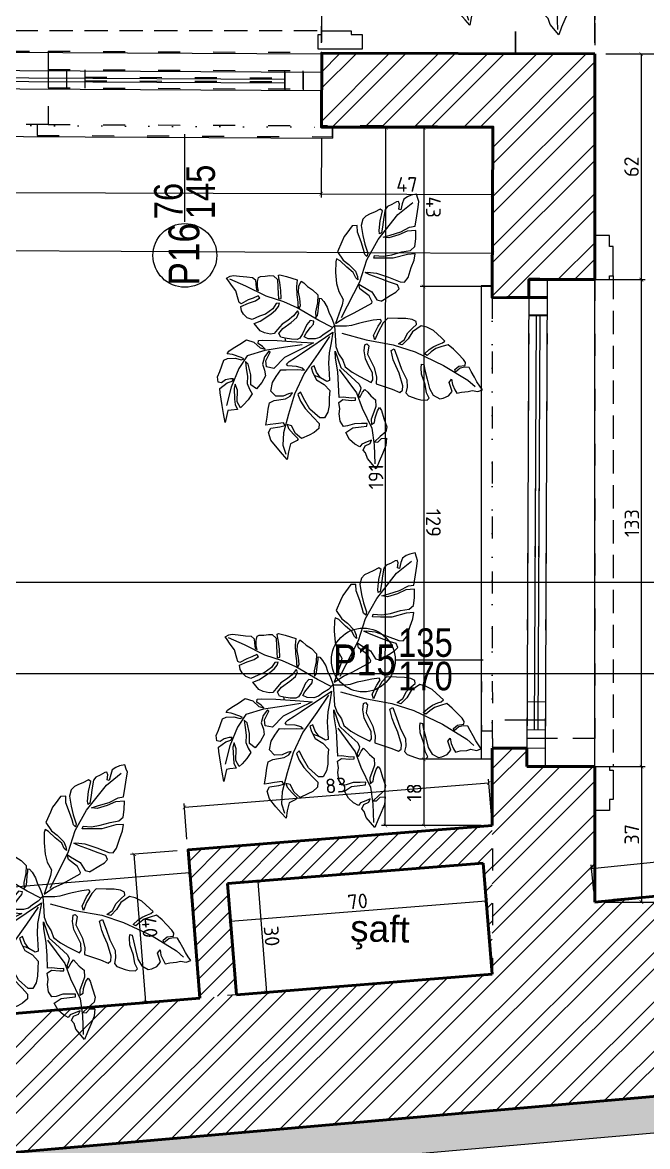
# Model space of a CAD drawing. Header units: inches. Extents: x -10121 to 9010, y 58067 to 62726.
# Drawn here: x 2575.3 to 2745.9, y 60556.9 to 60863.8 of the extents above; entities that cross this region are included whole.
import ezdxf

# ---------------------------------------------------------------- set-up
doc = ezdxf.new("R2010")
doc.units = ezdxf.units.IN
for name, pattern in [('ACAD_ISO03W100', [30, 12, -18]), ('DOT', [6.35, 0, -6.35]), ('HIDDEN', [9.525, 6.35, -3.175])]:
    doc.linetypes.add(name, pattern=pattern)
for name, color, linetype, lineweight in [('A-DUVAR 0.50', 40, 'Continuous', 50), ('A-YAZI 0.09', 41, 'Continuous', 9), ('Auto-Olcu', 33, 'Continuous', 15), ('Auto-Silik', 251, 'Continuous', 5), ('Auto-Silik_Cizgiler', 47, 'Continuous', 9), ('Auto-SilikCizgiler', 251, 'Continuous', 9), ('Auto-Tefris', 32, 'Continuous', 9), ('BACAHATCH', 8, 'Continuous', 13), ('IZLER', 62, 'DOT', 25), ('PEN', 151, 'Continuous', 20), ('PENYAZILARI', 84, 'Continuous', 20)]:
    doc.layers.add(name, color=color, linetype=linetype, lineweight=lineweight)
doc.layers.add('S2000-025 Antet', color=7, linetype='Continuous')
doc.layers.add('yesil', color=7, linetype='Continuous', true_color=0x6e7e3e)
doc.styles.add('1-20', font='isocpeur.ttf', dxfattribs={"height": 4})
doc.styles.get("Standard").update_dxf_attribs({"font": 'arial.ttf'})
doc.styles.add('STYLE1', font='technic_.ttf')
doc.dimstyles.new('ölçü 1_20', dxfattribs={"dimtxt": 4, "dimasz": 1, "dimexe": 1, "dimexo": 3, "dimtad": 1, "dimdec": 0, "dimtxsty": '1-20', "dimblk": 'ARCHTICK', "dimcen": 1.5, "dimclrd": 256, "dimclre": 256, "dimclrt": 256, "dimadec": 0, "dimazin": 0, "dimtfac": 1, "dimtdec": 0, "dimtmove": 0, "dimatfit": 3, "dimldrblk": 'ARCHTICK', "dimfxl": 1, "dimlwd": -1, "dimlwe": -1, "dimarcsym": 0})

# ---------------------------------------------------------------- blocks, each defined once
blk = doc.blocks.new('_ARCHTICK')
at = {"color": 0, "linetype": 'ByBlock', "const_width": 0.15}
blk.add_lwpolyline([(-0.5, -0.5), (0.5, 0.5)], dxfattribs=at)
blk = doc.blocks.new('*D316')
at = {"layer": 'Auto-Olcu', "ltscale": 5, "transparency": 16777216}
for p, q in [((2701.31, 60631.26), (2701.97, 60622.98)), ((2631.53, 60625.68), (2632.19, 60617.4)), ((2632.11, 60618.39), (2701.89, 60623.97))]:
    blk.add_line(p, q, dxfattribs=at)
at = {"layer": 'DEFPOINTS', "color": 0, "ltscale": 5, "transparency": 16777216}
for p in [(2701.07, 60634.25), (2631.29, 60628.67), (2701.89, 60623.97)]:
    blk.add_point(p, dxfattribs=at)
at = {"layer": 'Auto-Olcu', "ltscale": 5, "transparency": 16777216}
for p, rotation in [((2701.89, 60623.97), 4.573148337465376), ((2632.11, 60618.39), 184.5731483374654)]:
    blk.add_blockref('_ARCHTICK', p, dxfattribs=dict(at, rotation=rotation))
at = {"layer": 'Auto-Olcu', "ltscale": 5, "transparency": 16777216, "insert": (2666.79, 60623.8), "char_height": 4, "attachment_point": 5, "rotation": 4.5731, "style": '1-20'}
blk.add_mtext('70', dxfattribs=at)
blk = doc.blocks.new('*D317')
at = {"layer": 'Auto-Olcu', "ltscale": 5, "transparency": 16777216}
for p, q in [((2634.28, 60628.85), (2640.51, 60629.35)), ((2639.51, 60629.27), (2641.94, 60598.96)), ((2636.71, 60598.54), (2642.93, 60599.04))]:
    blk.add_line(p, q, dxfattribs=at)
at = {"layer": 'DEFPOINTS', "color": 0, "ltscale": 5, "transparency": 16777216}
for p in [(2631.29, 60628.61), (2633.72, 60598.3), (2641.94, 60598.96)]:
    blk.add_point(p, dxfattribs=at)
at = {"layer": 'Auto-Olcu', "ltscale": 5, "transparency": 16777216}
for p, rotation in [((2639.51, 60629.27), 94.57314833743936), ((2641.94, 60598.96), 274.5731483374394)]:
    blk.add_blockref('_ARCHTICK', p, dxfattribs=dict(at, rotation=rotation))
at = {"layer": 'Auto-Olcu', "ltscale": 5, "transparency": 16777216, "insert": (2643.34, 60614.32), "char_height": 4, "attachment_point": 5, "rotation": 274.5731, "style": '1-20'}
blk.add_mtext('30', dxfattribs=at)
blk = doc.blocks.new('*D330')
at = {"layer": 'Auto-Olcu', "ltscale": 5, "transparency": 16777216}
for p, q in [((2700.49, 60791.73), (2683.82, 60791.72)), ((2684.82, 60791.72), (2684.84, 60662.59)), ((2700.52, 60662.6), (2683.84, 60662.59))]:
    blk.add_line(p, q, dxfattribs=at)
at = {"layer": 'DEFPOINTS', "color": 0, "ltscale": 5, "transparency": 16777216}
for p in [(2703.49, 60791.73), (2684.84, 60662.59), (2703.52, 60662.6)]:
    blk.add_point(p, dxfattribs=at)
at = {"layer": 'Auto-Olcu', "ltscale": 5, "transparency": 16777216}
for p, rotation in [((2684.82, 60791.72), 90.01061213547183), ((2684.84, 60662.59), 270.0106121354718)]:
    blk.add_blockref('_ARCHTICK', p, dxfattribs=dict(at, rotation=rotation))
at = {"layer": 'Auto-Olcu', "ltscale": 5, "transparency": 16777216, "insert": (2687.46, 60727.16), "char_height": 4, "attachment_point": 5, "rotation": 270.0106, "style": '1-20'}
blk.add_mtext('129', dxfattribs=at)
blk = doc.blocks.new('*D338')
at = {"layer": 'Auto-Olcu', "ltscale": 5, "transparency": 16777216}
for p, q in [((2373.09, 60611.4), (2620.94, 60631.73)), ((2623.52, 60600.33), (2620.86, 60632.73)), ((2375.67, 60580), (2373.01, 60612.4))]:
    blk.add_line(p, q, dxfattribs=at)
at = {"layer": 'DEFPOINTS', "color": 0, "ltscale": 5, "transparency": 16777216}
for p in [(2620.94, 60631.73), (2623.76, 60597.34), (2375.91, 60577.01)]:
    blk.add_point(p, dxfattribs=at)
at = {"layer": 'Auto-Olcu', "ltscale": 5, "transparency": 16777216}
for p, rotation in [((2620.94, 60631.73), 4.689339984174437), ((2373.09, 60611.4), 184.6893399841744)]:
    blk.add_blockref('_ARCHTICK', p, dxfattribs=dict(at, rotation=rotation))
at = {"layer": 'Auto-Olcu', "ltscale": 5, "transparency": 16777216, "insert": (2496.8, 60624.18), "char_height": 4, "attachment_point": 5, "rotation": 4.6893, "style": '1-20'}
blk.add_mtext('249', dxfattribs=at)
blk = doc.blocks.new('*D343')
at = {"layer": 'Auto-Olcu', "ltscale": 5, "transparency": 16777216}
for p, q in [((2409.9, 60833.09), (2409.84, 60816.95)), ((2656.9, 60832.23), (2656.84, 60816.08)), ((2409.85, 60817.95), (2656.85, 60817.08))]:
    blk.add_line(p, q, dxfattribs=at)
at = {"layer": 'DEFPOINTS', "color": 0, "ltscale": 5, "transparency": 16777216}
for p in [(2409.91, 60836.09), (2656.91, 60835.23), (2656.85, 60817.08)]:
    blk.add_point(p, dxfattribs=at)
at = {"layer": 'Auto-Olcu', "ltscale": 5, "transparency": 16777216}
for p, rotation in [((2409.85, 60817.95), 179.7986622993263), ((2656.85, 60817.08), 359.7986622993263)]:
    blk.add_blockref('_ARCHTICK', p, dxfattribs=dict(at, rotation=rotation))
at = {"layer": 'Auto-Olcu', "ltscale": 5, "transparency": 16777216, "insert": (2533.36, 60820.14), "char_height": 4, "attachment_point": 5, "rotation": 359.7987, "style": '1-20'}
blk.add_mtext('247', dxfattribs=at)
blk = doc.blocks.new('*D344')
at = {"layer": 'Auto-Olcu', "ltscale": 5, "transparency": 16777216}
for p, q in [((2656.9, 60832.23), (2656.82, 60816.06)), ((2703.69, 60832.01), (2703.62, 60815.85)), ((2656.83, 60817.06), (2703.62, 60816.85))]:
    blk.add_line(p, q, dxfattribs=at)
at = {"layer": 'DEFPOINTS', "color": 0, "ltscale": 5, "transparency": 16777216}
for p in [(2656.91, 60835.23), (2703.7, 60835.01), (2703.62, 60816.85)]:
    blk.add_point(p, dxfattribs=at)
at = {"layer": 'Auto-Olcu', "ltscale": 5, "transparency": 16777216}
for p, rotation in [((2656.83, 60817.06), 179.7386663703696), ((2703.62, 60816.85), 359.7386663703696)]:
    blk.add_blockref('_ARCHTICK', p, dxfattribs=dict(at, rotation=rotation))
at = {"layer": 'Auto-Olcu', "ltscale": 5, "transparency": 16777216, "insert": (2680.24, 60819.58), "char_height": 4, "attachment_point": 5, "rotation": 359.7387, "style": '1-20'}
blk.add_mtext('47', dxfattribs=at)
blk = doc.blocks.new('*D345')
at = {"layer": 'Auto-Olcu', "ltscale": 5, "transparency": 16777216}
for p, q in [((2375.89, 60833.73), (2375.73, 60801.44)), ((2703.69, 60832.01), (2703.52, 60799.72)), ((2703.52, 60800.72), (2375.73, 60802.44))]:
    blk.add_line(p, q, dxfattribs=at)
at = {"layer": 'DEFPOINTS', "color": 0, "ltscale": 5, "transparency": 16777216}
for p in [(2375.91, 60836.73), (2703.7, 60835.01), (2375.73, 60802.44)]:
    blk.add_point(p, dxfattribs=at)
at = {"layer": 'Auto-Olcu', "ltscale": 5, "transparency": 16777216}
for p, rotation in [((2375.73, 60802.44), 179.6992426088686), ((2703.52, 60800.72), 359.6992426088686)]:
    blk.add_blockref('_ARCHTICK', p, dxfattribs=dict(at, rotation=rotation))
at = {"layer": 'Auto-Olcu', "ltscale": 5, "transparency": 16777216, "insert": (2539.64, 60804.2), "char_height": 4, "attachment_point": 5, "rotation": 359.6992, "style": '1-20'}
blk.add_mtext('328', dxfattribs=at)
blk = doc.blocks.new('*D346')
at = {"layer": 'Auto-Olcu', "ltscale": 5, "transparency": 16777216}
for p, q in [((2700.7, 60835.01), (2683.81, 60835.01)), ((2684.81, 60835.01), (2684.82, 60791.72)), ((2700.71, 60791.73), (2683.82, 60791.72))]:
    blk.add_line(p, q, dxfattribs=at)
at = {"layer": 'DEFPOINTS', "color": 0, "ltscale": 5, "transparency": 16777216}
for p in [(2703.7, 60835.01), (2684.82, 60791.72), (2703.71, 60791.73)]:
    blk.add_point(p, dxfattribs=at)
at = {"layer": 'Auto-Olcu', "ltscale": 5, "transparency": 16777216}
for p, rotation in [((2684.81, 60835.01), 90.01061213861709), ((2684.82, 60791.72), 270.0106121386171)]:
    blk.add_blockref('_ARCHTICK', p, dxfattribs=dict(at, rotation=rotation))
at = {"layer": 'Auto-Olcu', "ltscale": 5, "transparency": 16777216, "insert": (2687.44, 60813.37), "char_height": 4, "attachment_point": 5, "rotation": 270.0106, "style": '1-20'}
blk.add_mtext('43', dxfattribs=at)
blk = doc.blocks.new('*D347')
at = {"layer": 'Auto-Olcu', "ltscale": 5, "transparency": 16777216}
for p, q in [((2700.52, 60662.6), (2683.84, 60662.6)), ((2684.84, 60662.6), (2684.84, 60644.48)), ((2700.52, 60644.48), (2683.84, 60644.48))]:
    blk.add_line(p, q, dxfattribs=at)
at = {"layer": 'DEFPOINTS', "color": 0, "ltscale": 5, "transparency": 16777216}
for p in [(2703.52, 60662.6), (2684.84, 60644.48), (2703.52, 60644.48)]:
    blk.add_point(p, dxfattribs=at)
at = {"layer": 'Auto-Olcu', "ltscale": 5, "transparency": 16777216}
for p, rotation in [((2684.84, 60662.6), 90), ((2684.84, 60644.48), 270)]:
    blk.add_blockref('_ARCHTICK', p, dxfattribs=dict(at, rotation=rotation))
at = {"layer": 'Auto-Olcu', "ltscale": 5, "transparency": 16777216, "insert": (2682.22, 60653.54), "char_height": 4, "attachment_point": 5, "rotation": 90, "style": '1-20'}
blk.add_mtext('18', dxfattribs=at)
blk = doc.blocks.new('*D355')
at = {"layer": 'Auto-Olcu', "ltscale": 5, "transparency": 16777216}
for p, q in [((2657.01, 60858.44), (2657.04, 60867.79)), ((2731.52, 60858.21), (2731.55, 60867.56)), ((2657.04, 60866.79), (2731.55, 60866.56))]:
    blk.add_line(p, q, dxfattribs=at)
at = {"layer": 'DEFPOINTS', "color": 0, "ltscale": 5, "transparency": 16777216}
for p in [(2731.55, 60866.56), (2657, 60855.44), (2731.51, 60855.21)]:
    blk.add_point(p, dxfattribs=at)
at = {"layer": 'Auto-Olcu', "ltscale": 5, "transparency": 16777216}
for p, rotation in [((2657.04, 60866.79), 179.8237227244354), ((2731.55, 60866.56), 359.8237227244354)]:
    blk.add_blockref('_ARCHTICK', p, dxfattribs=dict(at, rotation=rotation))
at = {"layer": 'Auto-Olcu', "ltscale": 5, "transparency": 16777216, "insert": (2694.3, 60869.3), "char_height": 4, "attachment_point": 5, "rotation": 359.8237, "style": '1-20'}
blk.add_mtext('75', dxfattribs=at)
blk = doc.blocks.new('*D357')
at = {"layer": 'Auto-Olcu', "ltscale": 5, "transparency": 16777216}
for p, q in [((2734.52, 60855.21), (2745.13, 60855.21)), ((2744.13, 60855.21), (2744.13, 60793.6)), ((2734.52, 60793.6), (2745.13, 60793.6))]:
    blk.add_line(p, q, dxfattribs=at)
at = {"layer": 'DEFPOINTS', "color": 0, "ltscale": 5, "transparency": 16777216}
for p in [(2731.52, 60855.21), (2731.52, 60793.6), (2744.13, 60793.6)]:
    blk.add_point(p, dxfattribs=at)
at = {"layer": 'Auto-Olcu', "ltscale": 5, "transparency": 16777216}
for p, rotation in [((2744.13, 60855.21), 90), ((2744.13, 60793.6), 270)]:
    blk.add_blockref('_ARCHTICK', p, dxfattribs=dict(at, rotation=rotation))
at = {"layer": 'Auto-Olcu', "ltscale": 5, "transparency": 16777216, "insert": (2741.51, 60824.41), "char_height": 4, "attachment_point": 5, "rotation": 90, "style": '1-20'}
blk.add_mtext('62', dxfattribs=at)
blk = doc.blocks.new('*D358')
at = {"layer": 'Auto-Olcu', "ltscale": 5, "transparency": 16777216}
for p, q in [((2734.52, 60660.6), (2745.23, 60660.6)), ((2744.23, 60660.6), (2744.23, 60623.6)), ((2734.52, 60623.6), (2745.23, 60623.6))]:
    blk.add_line(p, q, dxfattribs=at)
at = {"layer": 'DEFPOINTS', "color": 0, "ltscale": 5, "transparency": 16777216}
for p in [(2731.52, 60660.6), (2731.52, 60623.6), (2744.23, 60623.6)]:
    blk.add_point(p, dxfattribs=at)
at = {"layer": 'Auto-Olcu', "ltscale": 5, "transparency": 16777216}
for p, rotation in [((2744.23, 60660.6), 90), ((2744.23, 60623.6), 270)]:
    blk.add_blockref('_ARCHTICK', p, dxfattribs=dict(at, rotation=rotation))
at = {"layer": 'Auto-Olcu', "ltscale": 5, "transparency": 16777216, "insert": (2741.61, 60642.1), "char_height": 4, "attachment_point": 5, "rotation": 90, "style": '1-20'}
blk.add_mtext('37', dxfattribs=at)
blk = doc.blocks.new('*D359')
at = {"layer": 'Auto-Olcu', "ltscale": 5, "transparency": 16777216}
for p, q in [((2734.52, 60855.21), (2760.03, 60855.21)), ((2759.03, 60855.21), (2759.03, 60623.6)), ((2734.52, 60623.6), (2760.03, 60623.6))]:
    blk.add_line(p, q, dxfattribs=at)
at = {"layer": 'DEFPOINTS', "color": 0, "ltscale": 5, "transparency": 16777216}
for p in [(2731.52, 60855.21), (2731.52, 60623.6), (2759.03, 60623.6)]:
    blk.add_point(p, dxfattribs=at)
at = {"layer": 'Auto-Olcu', "ltscale": 5, "transparency": 16777216}
for p, rotation in [((2759.03, 60855.21), 90), ((2759.03, 60623.6), 270)]:
    blk.add_blockref('_ARCHTICK', p, dxfattribs=dict(at, rotation=rotation))
at = {"layer": 'Auto-Olcu', "ltscale": 5, "transparency": 16777216, "insert": (2756.4, 60739.4), "char_height": 4, "attachment_point": 5, "rotation": 90, "style": '1-20'}
blk.add_mtext('232', dxfattribs=at)
blk = doc.blocks.new('*D507')
at = {"layer": 'Auto-Olcu', "ltscale": 5, "transparency": 16777216}
for p, q in [((2617.53, 60637.6), (2604.79, 60636.58)), ((2609.01, 60596.32), (2605.79, 60636.66)), ((2620.76, 60597.26), (2608.02, 60596.24))]:
    blk.add_line(p, q, dxfattribs=at)
at = {"layer": 'DEFPOINTS', "color": 0, "ltscale": 5, "transparency": 16777216}
for p in [(2605.79, 60636.66), (2620.52, 60637.84), (2623.75, 60597.5)]:
    blk.add_point(p, dxfattribs=at)
at = {"layer": 'Auto-Olcu', "ltscale": 5, "transparency": 16777216}
for p, rotation in [((2605.79, 60636.66), 94.5731483373699), ((2609.01, 60596.32), 274.5731483373699)]:
    blk.add_blockref('_ARCHTICK', p, dxfattribs=dict(at, rotation=rotation))
at = {"layer": 'Auto-Olcu', "ltscale": 5, "transparency": 16777216, "insert": (2610.02, 60616.7), "char_height": 4, "attachment_point": 5, "rotation": 274.5731, "style": '1-20'}
blk.add_mtext('40', dxfattribs=at)
blk = doc.blocks.new('*D508')
at = {"layer": 'Auto-Olcu', "ltscale": 5, "transparency": 16777216}
for p, q in [((2619.53, 60649.51), (2702.58, 60656.16)), ((2703.28, 60647.47), (2702.5, 60657.15)), ((2620.22, 60640.83), (2619.45, 60650.51))]:
    blk.add_line(p, q, dxfattribs=at)
at = {"layer": 'DEFPOINTS', "color": 0, "ltscale": 5, "transparency": 16777216}
for p in [(2702.58, 60656.16), (2703.52, 60644.48), (2620.46, 60637.84)]:
    blk.add_point(p, dxfattribs=at)
at = {"layer": 'Auto-Olcu', "ltscale": 5, "transparency": 16777216}
for p, rotation in [((2702.58, 60656.16), 4.573148337432617), ((2619.53, 60649.51), 184.5731483374326)]:
    blk.add_blockref('_ARCHTICK', p, dxfattribs=dict(at, rotation=rotation))
at = {"layer": 'Auto-Olcu', "ltscale": 5, "transparency": 16777216, "insert": (2660.85, 60655.45), "char_height": 4, "attachment_point": 5, "rotation": 4.5731, "style": '1-20'}
blk.add_mtext('83', dxfattribs=at)
blk = doc.blocks.new('*D521')
at = {"layer": 'Auto-Olcu', "ltscale": 5, "transparency": 16777216}
for p, q in [((2734.52, 60855.21), (2745.13, 60855.21)), ((2744.13, 60855.21), (2744.13, 60793.6)), ((2734.52, 60793.6), (2745.13, 60793.6))]:
    blk.add_line(p, q, dxfattribs=at)
at = {"layer": 'DEFPOINTS', "color": 0, "ltscale": 5, "transparency": 16777216}
for p in [(2731.52, 60855.21), (2731.52, 60793.6), (2744.13, 60793.6)]:
    blk.add_point(p, dxfattribs=at)
at = {"layer": 'Auto-Olcu', "ltscale": 5, "transparency": 16777216}
for p, rotation in [((2744.13, 60855.21), 90), ((2744.13, 60793.6), 270)]:
    blk.add_blockref('_ARCHTICK', p, dxfattribs=dict(at, rotation=rotation))
at = {"layer": 'Auto-Olcu', "ltscale": 5, "transparency": 16777216, "insert": (2741.51, 60824.41), "char_height": 4, "attachment_point": 5, "rotation": 90, "style": '1-20'}
blk.add_mtext('62', dxfattribs=at)
blk = doc.blocks.new('*D522')
at = {"layer": 'Auto-Olcu', "ltscale": 5, "transparency": 16777216}
for p, q in [((2734.52, 60660.6), (2745.23, 60660.6)), ((2744.23, 60660.6), (2744.23, 60623.6)), ((2734.52, 60623.6), (2745.23, 60623.6))]:
    blk.add_line(p, q, dxfattribs=at)
at = {"layer": 'DEFPOINTS', "color": 0, "ltscale": 5, "transparency": 16777216}
for p in [(2731.52, 60660.6), (2731.52, 60623.6), (2744.23, 60623.6)]:
    blk.add_point(p, dxfattribs=at)
at = {"layer": 'Auto-Olcu', "ltscale": 5, "transparency": 16777216}
for p, rotation in [((2744.23, 60660.6), 90), ((2744.23, 60623.6), 270)]:
    blk.add_blockref('_ARCHTICK', p, dxfattribs=dict(at, rotation=rotation))
at = {"layer": 'Auto-Olcu', "ltscale": 5, "transparency": 16777216, "insert": (2741.61, 60642.1), "char_height": 4, "attachment_point": 5, "rotation": 90, "style": '1-20'}
blk.add_mtext('37', dxfattribs=at)
blk = doc.blocks.new('A$C2F3B726D')
for p, q in [((-0.232, 0.0729), (-0.2705, 0.0833)), ((-0.1826, 0.0571), (-0.232, 0.0729)), ((-0.1414, 0.0503), (-0.1826, 0.0571)), ((-0.1088, 0.0413), (-0.1414, 0.0503)), ((-0.0559, 0.0204), (-0.1088, 0.0413)), ((-0.0228, 0.0091), (-0.0559, 0.0204))]:
    blk.add_line(p, q)
for points in [[(0.1199, 0.3383), (0.1084, 0.3337), (0.1007, 0.3291), (0.0931, 0.3223), (0.0915, 0.3115), (0.09, 0.2977), (0.0854, 0.2985), (0.0854, 0.31), (0.0823, 0.3154), (0.0777, 0.3138), (0.0685, 0.3062), (0.0593, 0.3008), (0.0547, 0.2931), (0.0547, 0.2755), (0.0547, 0.2526), (0.0547, 0.2395), (0.0509, 0.2365), (0.0486, 0.2434), (0.0474, 0.2659), (0.0492, 0.2891), (0.0438, 0.2922), (0.0318, 0.2832), (0.0226, 0.2778), (0.0141, 0.2717), (0.008, 0.2633), (0.0065, 0.2487), (0.0134, 0.2265), (0.021, 0.2081), (0.031, 0.189), (0.0302, 0.1813), (0.0249, 0.1851), (0.0203, 0.1959), (0.0118, 0.212), (0.0003, 0.2326), (-0.0021, 0.2473), (-0.0136, 0.245), (-0.0234, 0.2265), (-0.028, 0.218), (-0.0311, 0.2058), (-0.0376, 0.1817), (-0.0224, 0.1647), (-0.0081, 0.1568), (0.0095, 0.1438), (0.0157, 0.1331), (0.018, 0.1254), (0.0126, 0.1292), (0.0049, 0.14), (-0.0112, 0.1499), (-0.0288, 0.1622), (-0.0372, 0.1652), (-0.038, 0.1583), (-0.0349, 0.1346), (-0.0288, 0.1101), (-0.0211, 0.0925), (-0.0089, 0.0764), (-0.0089, 0.0634), (-0.0173, 0.0197), (0.0011, 0.0365), (0.021, 0.0496), (0.0572, 0.0773), (0.0572, 0.0804), (0.0484, 0.0929), (0.0256, 0.1055), (0.021, 0.1162), (0.0295, 0.1124), (0.053, 0.1029), (0.0672, 0.0865), (0.0764, 0.0857), (0.0775, 0.0854), (0.0808, 0.0879), (0.0961, 0.1009), (0.1076, 0.1108), (0.1138, 0.1193), (0.1084, 0.1277), (0.09, 0.1308), (0.0693, 0.1354), (0.0433, 0.1407), (0.0318, 0.1446), (0.0364, 0.1461), (0.057, 0.1468), (0.0854, 0.1415), (0.1138, 0.1354), (0.1237, 0.1361), (0.1299, 0.1476), (0.1337, 0.1714), (0.1375, 0.189), (0.1375, 0.2035), (0.1207, 0.1997), (0.09, 0.1859), (0.0639, 0.1821), (0.0463, 0.1798), (0.0471, 0.1859), (0.0662, 0.1874), (0.0854, 0.1936), (0.1069, 0.2035), (0.126, 0.2097), (0.1345, 0.2196), (0.1337, 0.2372), (0.1314, 0.2564), (0.1115, 0.2518), (0.0946, 0.2403), (0.0731, 0.2303), (0.0601, 0.2303), (0.0747, 0.2372), (0.0977, 0.248), (0.1161, 0.2617), (0.1283, 0.2656), (0.1283, 0.2893), (0.1283, 0.3092), (0.1283, 0.3223), (0.1245, 0.3291)], [(-0.278, 0.0845), (-0.2706, 0.09), (-0.2634, 0.0928), (-0.2496, 0.0933), (-0.233, 0.0938), (-0.2197, 0.0947), (-0.2126, 0.09), (-0.2102, 0.08), (-0.2069, 0.0681), (-0.2021, 0.0672), (-0.2055, 0.0757), (-0.2074, 0.0871), (-0.2064, 0.0966), (-0.2021, 0.0995), (-0.1917, 0.1018), (-0.1817, 0.1047), (-0.1736, 0.1056), (-0.1632, 0.0985), (-0.1594, 0.0814), (-0.1565, 0.0672), (-0.1542, 0.0553), (-0.1485, 0.0572), (-0.1518, 0.0752), (-0.157, 0.0923), (-0.1608, 0.1028), (-0.1622, 0.1085), (-0.1594, 0.1099), (-0.1442, 0.1085), (-0.1314, 0.1066), (-0.119, 0.1047), (-0.1176, 0.0895), (-0.1143, 0.0705), (-0.1095, 0.0548), (-0.1086, 0.0458), (-0.1043, 0.0415), (-0.1024, 0.0472), (-0.1062, 0.0634), (-0.1114, 0.0776), (-0.1128, 0.0909), (-0.109, 0.1033), (-0.1024, 0.0999), (-0.0934, 0.0933), (-0.0805, 0.0876), (-0.0672, 0.0776), (-0.0649, 0.0596), (-0.0668, 0.0387), (-0.0639, 0.0263), (-0.0606, 0.0316), (-0.0606, 0.0415), (-0.0615, 0.0563), (-0.0611, 0.0643), (-0.0625, 0.071), (-0.0582, 0.071), (-0.0516, 0.0648), (-0.0421, 0.0534), (-0.0364, 0.0425), (-0.0273, 0.0292), (-0.0193, 0.0145), (-0.0278, 0.0017), (-0.0397, -0.0083), (-0.0478, -0.0173), (-0.0582, -0.0221), (-0.0734, -0.0244), (-0.0834, -0.0211), (-0.0805, -0.0121), (-0.0725, 0.0017), (-0.0672, 0.0107), (-0.0668, 0.0173), (-0.0758, 0.0173), (-0.0815, 0.0078), (-0.0881, -0.0154), (-0.0929, -0.0254), (-0.0986, -0.0297), (-0.1109, -0.0311), (-0.1257, -0.0311), (-0.1356, -0.0301), (-0.1418, -0.0221), (-0.1342, -0.0097), (-0.1176, 0.0069), (-0.1062, 0.0197), (-0.1038, 0.0306), (-0.1076, 0.0349), (-0.1147, 0.0221), (-0.1257, 0.0102), (-0.1371, -0.0002), (-0.1456, -0.014), (-0.1523, -0.0244), (-0.1603, -0.0268), (-0.1741, -0.0259), (-0.1846, -0.0225), (-0.2002, -0.0083), (-0.1879, -0.0007), (-0.166, 0.0183), (-0.1561, 0.0301), (-0.1513, 0.0382), (-0.1504, 0.0458), (-0.1575, 0.0439), (-0.1637, 0.0311), (-0.1779, 0.0169), (-0.1912, 0.0097), (-0.2059, -0.0002), (-0.2178, 0.0021), (-0.2273, 0.0093), (-0.2335, 0.0159), (-0.2365, 0.0253), (-0.2202, 0.0354), (-0.2055, 0.0434), (-0.1964, 0.0515), (-0.2012, 0.0553), (-0.2116, 0.0482), (-0.2221, 0.0425), (-0.2363, 0.0316), (-0.2416, 0.0335), (-0.2449, 0.0406), (-0.253, 0.0586), (-0.2644, 0.07), (-0.2748, 0.0809)], [(0.3353, -0.0796), (0.3283, -0.0721), (0.3205, -0.0637), (0.3133, -0.0533), (0.3042, -0.0422), (0.2977, -0.0338), (0.288, -0.0344), (0.2782, -0.0383), (0.2685, -0.0487), (0.2665, -0.0435), (0.2743, -0.0344), (0.288, -0.0305), (0.288, -0.024), (0.2821, -0.0175), (0.2685, -0.0071), (0.2568, 0.0019), (0.2431, 0.0104), (0.2295, 0.0039), (0.2165, -0.0026), (0.2074, -0.0117), (0.1996, -0.0208), (0.1931, -0.0182), (0.2022, -0.0071), (0.2113, 0.0013), (0.2223, 0.0084), (0.2295, 0.0123), (0.234, 0.0175), (0.2256, 0.0234), (0.2048, 0.037), (0.1892, 0.0422), (0.1755, 0.0435), (0.158, 0.0273), (0.1508, 0.0097), (0.1398, -0.0058), (0.1307, -0.0045), (0.1424, 0.0065), (0.1482, 0.0234), (0.1573, 0.0357), (0.1645, 0.0448), (0.1632, 0.0513), (0.1534, 0.0546), (0.1385, 0.0546), (0.1209, 0.052), (0.0982, 0.0494), (0.0897, 0.037), (0.0813, 0.0149), (0.0767, -0.0039), (0.0722, 0.0058), (0.0793, 0.0279), (0.0832, 0.0364), (0.0852, 0.0409), (0.0819, 0.0442), (0.0663, 0.0396), (0.0455, 0.0318), (0.0338, 0.0273), (0.0189, 0.0201), (0.0078, 0.0169), (-0.0189, 0.013), (-0.0143, -0.0065), (-0.0091, -0.0325), (-0.0007, -0.0474), (0.0111, -0.0604), (0.0189, -0.0747), (0.0364, -0.0845), (0.0553, -0.0916), (0.0826, -0.1007), (0.0858, -0.0948), (0.0826, -0.0786), (0.0722, -0.065), (0.0618, -0.05), (0.0559, -0.0325), (0.0553, -0.0182), (0.0598, -0.0156), (0.065, -0.0195), (0.065, -0.0383), (0.0767, -0.0552), (0.0845, -0.0663), (0.093, -0.087), (0.0943, -0.1026), (0.1131, -0.1059), (0.132, -0.1091), (0.1508, -0.1137), (0.156, -0.1078), (0.1547, -0.0974), (0.1424, -0.0708), (0.1326, -0.0552), (0.1248, -0.0422), (0.1164, -0.0221), (0.1229, -0.0175), (0.1346, -0.0383), (0.1463, -0.0604), (0.1619, -0.0832), (0.1651, -0.0994), (0.1645, -0.1124), (0.171, -0.1182), (0.1911, -0.1221), (0.2002, -0.1234), (0.2145, -0.1215), (0.2184, -0.1163), (0.2106, -0.1052), (0.2048, -0.087), (0.1931, -0.065), (0.1898, -0.0507), (0.1898, -0.0422), (0.195, -0.0429), (0.1996, -0.0552), (0.2074, -0.0741), (0.2158, -0.0948), (0.2269, -0.1085), (0.2425, -0.1143), (0.2503, -0.1117), (0.2613, -0.1046), (0.2678, -0.0935), (0.2581, -0.0741), (0.2626, -0.0663), (0.2665, -0.078), (0.2737, -0.089), (0.2789, -0.0961), (0.2893, -0.0916), (0.3036, -0.0883), (0.3127, -0.0845), (0.3257, -0.0851)], [(-0.2315, -0.2411), (-0.2385, -0.2214), (-0.2445, -0.2035), (-0.2534, -0.1758), (-0.2557, -0.1661), (-0.2407, -0.1512), (-0.2303, -0.146), (-0.228, -0.14), (-0.2347, -0.1407), (-0.2452, -0.1452), (-0.2534, -0.1527), (-0.2609, -0.1527), (-0.2646, -0.1407), (-0.2609, -0.128), (-0.2564, -0.1012), (-0.2482, -0.0959), (-0.231, -0.0929), (-0.2161, -0.0944), (-0.2116, -0.0914), (-0.2183, -0.0892), (-0.2385, -0.0855), (-0.2504, -0.0855), (-0.2482, -0.0795), (-0.2392, -0.0713), (-0.2258, -0.0601), (-0.2123, -0.0474), (-0.1944, -0.0504), (-0.1787, -0.0608), (-0.1667, -0.0623), (-0.1735, -0.0571), (-0.1847, -0.0519), (-0.1847, -0.0451), (-0.175, -0.0429), (-0.1428, -0.0384), (-0.0883, -0.0339), (-0.0606, -0.0317), (-0.089, -0.0519), (-0.1204, -0.0743), (-0.1406, -0.1026), (-0.1578, -0.1019), (-0.1615, -0.0885), (-0.1548, -0.0675), (-0.1578, -0.0653), (-0.166, -0.0795), (-0.1675, -0.0967), (-0.1608, -0.1101), (-0.157, -0.1221), (-0.163, -0.1385), (-0.1727, -0.1549), (-0.1869, -0.1474), (-0.1907, -0.125), (-0.1996, -0.1019), (-0.2071, -0.0967), (-0.2026, -0.1124), (-0.1974, -0.1295), (-0.1959, -0.146), (-0.1884, -0.1579), (-0.1809, -0.1669), (-0.1877, -0.1818), (-0.1966, -0.1952), (-0.2026, -0.2027), (-0.2116, -0.19), (-0.2153, -0.1639), (-0.222, -0.1512), (-0.2235, -0.1609), (-0.2183, -0.1855), (-0.2153, -0.1967), (-0.2086, -0.2072), (-0.2228, -0.2109), (-0.2295, -0.2132)], [(-0.0091, -0.0427), (0.0093, -0.0776), (0.0258, -0.0886), (0.0565, -0.1088), (0.0614, -0.1167), (0.0608, -0.1235), (0.0583, -0.1345), (0.0626, -0.1388), (0.0669, -0.1259), (0.0712, -0.1186), (0.0785, -0.1241), (0.0865, -0.1308), (0.0987, -0.1382), (0.1018, -0.1535), (0.0993, -0.1669), (0.0957, -0.1835), (0.0981, -0.1957), (0.1042, -0.1896), (0.1036, -0.1792), (0.1067, -0.1626), (0.1104, -0.1547), (0.1159, -0.1602), (0.1238, -0.1773), (0.133, -0.1951), (0.1324, -0.2067), (0.1214, -0.2196), (0.1104, -0.2336), (0.1183, -0.233), (0.1251, -0.2232), (0.1361, -0.2208), (0.1373, -0.2379), (0.1324, -0.2575), (0.1275, -0.2759), (0.1238, -0.2936), (0.1006, -0.2734), (0.0944, -0.2612), (0.0877, -0.2557), (0.0908, -0.2453), (0.1012, -0.2385), (0.1036, -0.2306), (0.0944, -0.2361), (0.0828, -0.2428), (0.0791, -0.2496), (0.0675, -0.2453), (0.054, -0.2367), (0.043, -0.222), (0.0571, -0.2092), (0.0755, -0.2043), (0.0883, -0.2006), (0.0877, -0.1945), (0.0748, -0.1969), (0.0595, -0.1994), (0.0448, -0.2067), (0.0356, -0.2092), (0.0265, -0.1988), (0.0216, -0.1822), (0.0216, -0.1712), (0.0167, -0.1571), (0.0252, -0.1492), (0.0442, -0.148), (0.0534, -0.1461), (0.0528, -0.1412), (0.0442, -0.1431), (0.0246, -0.1437), (0.016, -0.1455), (0.0105, -0.1174), (0.0044, -0.0886), (-0.006, -0.0586)]]:
    blk.add_lwpolyline(points, close=True)
for points in [[(-0.0058, 0.035), (0.0226, 0.1216), (0.031, 0.1737), (0.0494, 0.2227), (0.0854, 0.2863), (0.1145, 0.3184)], [(0, 0), (0.0572, -0.0065), (0.1196, -0.0084), (0.171, -0.0169), (0.2399, -0.0377), (0.2997, -0.063), (0.3179, -0.0747)], [(-0.0203, -0.0011), (-0.021, -0.0257), (-0.0218, -0.0489), (-0.0195, -0.072), (-0.0143, -0.0959), (-0.0113, -0.1109), (-0.0173, -0.1138), (-0.033, -0.1079), (-0.0435, -0.0967), (-0.0509, -0.0832), (-0.0576, -0.0877), (-0.0517, -0.0989), (-0.0412, -0.1138), (-0.0225, -0.1213), (-0.0076, -0.1333), (-0.0061, -0.1497), (-0.0038, -0.1669), (-0.0046, -0.1825), (-0.0098, -0.1967), (-0.0203, -0.1982), (-0.0457, -0.1818), (-0.0599, -0.1639), (-0.0726, -0.1467), (-0.0778, -0.1534), (-0.0696, -0.1676), (-0.0569, -0.1825), (-0.0345, -0.1997), (-0.0203, -0.2109), (-0.0188, -0.2221), (-0.0285, -0.2333), (-0.0382, -0.2408), (-0.0547, -0.2512), (-0.0696, -0.2415), (-0.0816, -0.2259), (-0.0913, -0.2244), (-0.0875, -0.2326), (-0.0741, -0.2438), (-0.0621, -0.2527), (-0.0636, -0.2572), (-0.0778, -0.2669), (-0.0793, -0.2856), (-0.0793, -0.3028), (-0.092, -0.2923), (-0.1062, -0.2804), (-0.1227, -0.2647), (-0.1309, -0.2483), (-0.1271, -0.2378), (-0.107, -0.2318), (-0.0958, -0.2273), (-0.1002, -0.2214), (-0.1174, -0.2266), (-0.1301, -0.2303), (-0.1391, -0.2333), (-0.1391, -0.2147), (-0.1398, -0.1967), (-0.1391, -0.1818), (-0.1294, -0.1751), (-0.104, -0.1669), (-0.0943, -0.1594), (-0.0905, -0.1512), (-0.0995, -0.1549), (-0.11, -0.1616), (-0.1271, -0.1646), (-0.1398, -0.1549), (-0.1391, -0.1348), (-0.1331, -0.1198), (-0.1249, -0.1034), (-0.1129, -0.1019), (-0.0875, -0.0974), (-0.0711, -0.0959), (-0.0763, -0.0922), (-0.0905, -0.0907), (-0.11, -0.0922), (-0.1137, -0.0885), (-0.1085, -0.0817), (-0.0958, -0.0705), (-0.0816, -0.0578), (-0.0203, -0.0011)], [(-0.0263, -0.0115), (-0.0464, -0.0541), (-0.0711, -0.1034), (-0.0853, -0.1534), (-0.092, -0.2005), (-0.0973, -0.2445), (-0.0943, -0.2722), (-0.0845, -0.2916)], [(-0.0853, -0.0399), (-0.1219, -0.0511), (-0.1675, -0.0653), (-0.2049, -0.0832), (-0.2198, -0.1146), (-0.2303, -0.1594), (-0.2347, -0.202)], [(0.0062, -0.0825), (0.0534, -0.1296), (0.0712, -0.162), (0.0999, -0.2037), (0.111, -0.2404), (0.1189, -0.2826)]]:
    blk.add_lwpolyline(points)
for radius, start, end in [(0.1515, 66.8462, 69.1635), (0.1105, 197.9998, 201.2591), (0.1515, 207.3985, 208.1983), (0.1105, 239.4978, 242.4297), (0.1105, 256.133, 263.4421)]:
    blk.add_arc((-0.0215, 0.0031), radius, start, end)

msp = doc.modelspace()

# ---------------------------------------------------------------- hatches: boundary and pattern name
at = {"layer": 'Auto-Silik_Cizgiler'}
h = msp.add_hatch(dxfattribs=at)
h.set_pattern_fill('ANSI32', color=256)
h.set_pattern_definition([(45, (22874.263, 50678.464), (-6.735192, 6.735192), []), (45, (22878.7535, 50678.464), (-6.735192, 6.735192), [])])
h.paths.add_polyline_path([(2656.91, 60855.26), (2656.8, 60835.23), (2703.7, 60835.23), (2703.49, 60788.73), (2713.49, 60788.68), (2713.49, 60793.6), (2731.52, 60793.6), (2731.52, 60855.21)])
h = msp.add_hatch(dxfattribs=at)
h.set_pattern_fill('ANSI32', color=256)
h.set_pattern_definition([(45, (35076.8135, 976.715), (-6.7351921, 6.7351921), []), (45, (35081.304, 976.715), (-6.7351921, 6.7351921), [])])
h.paths.add_polyline_path([(3165.59, 60632.87), (3161.04, 60629.68), (3220.94, 60632.98), (3166.99, 60630.43)], flags=16)
h.paths.add_polyline_path([(2291.52, 60569.63), (2294.35, 60540.95), (2354.13, 60546.18), (2351.29, 60574.86)], flags=16)
h.paths.add_polyline_path([(3326.37, 60621.11), (3326.37, 60691.09), (3299.92, 60689.31), (3299.92, 60716.36), (3251.02, 60716.35), (3251.01, 60697.33), (3250.89, 60692.74), (3251.36, 60685.98), (3254.35, 60655.66), (3184.69, 60648.78), (3182.78, 60668.15), (3148.06, 60664.72), (3100.8, 60659.99), (3100.8, 60660.02), (3010.02, 60651.06), (3010.03, 60629.13), (2807.01, 60612.37), (2807.02, 60631.04), (2731.52, 60623.6), (2731.52, 60660.6), (2712.91, 60660.6), (2712.91, 60665.6), (2703.52, 60665.6), (2703.52, 60603.88), (2375.91, 60577.01), (2375.91, 60654.95), (2354.13, 60654.95), (2354.13, 60546.18), (2294.35, 60540.95), (2291.69, 60570.1), (2281.83, 60569.39), (2281.84, 60569.28), (2089.14, 60553.49), (2089.14, 60545.09), (1824.49, 60521.96), (1826.39, 60500.15), (1756.66, 60494.06), (1754.75, 60515.86), (1183.76, 60465.96), (1124.01, 60428.64)])
h = msp.add_hatch(dxfattribs=at)
h.set_pattern_fill('ANSI31', color=256, scale=28)
h.set_pattern_definition([(45, (42215.401, 952.196), (-2.47487373, 2.47487373), [])])
h.paths.add_polyline_path([(2703.52, 60639.38), (2703.52, 60644.48), (2620.52, 60637.84), (2623.75, 60597.5), (2633.72, 60598.3), (2631.29, 60628.67), (2701.07, 60634.25), (2703.5, 60603.88)])
at = {"layer": 'BACAHATCH'}
msp.add_hatch(color=256, dxfattribs=at).paths.add_polyline_path([(3312.06, 60609.82), (3312.06, 60619.86), (2743.46, 60570.16), (2743.46, 60560.13)])
h = msp.add_hatch(color=256, dxfattribs=at)
h.paths.add_polyline_path([(2601.86, 60547.75), (2601.86, 60557.79), (2101.08, 60514.03), (2091.08, 60513.15), (2091.08, 60503.11)])
h.paths.add_polyline_path([(2743.46, 60560.13), (2743.46, 60570.16), (2601.86, 60557.79), (2601.86, 60547.75)])

# ---------------------------------------------------------------- linework, layer by layer
msp.add_lwpolyline([(1630.48, 62696.89), (4355.48, 62696.89), (4355.48, 60710.91), (1630.48, 60710.91)], close=True)
at = {"layer": 'A-DUVAR 0.50'}
for p, q in [((2731.52, 60793.6), (2731.52, 60855.21)), ((3182.78, 60668.15), (2731.52, 60623.6)), ((2712.91, 60665.6), (2703.52, 60665.6)), ((2703.52, 60665.6), (2703.52, 60644.48)), ((2712.91, 60660.6), (2712.91, 60665.6)), ((2731.52, 60660.6), (2712.91, 60660.6)), ((2731.52, 60623.6), (2731.52, 60660.6)), ((2631.29, 60628.67), (2701.07, 60634.25)), ((2701.07, 60634.25), (2703.5, 60603.88)), ((2631.29, 60628.67), (2633.72, 60598.3)), ((2089.14, 60512.98), (3326.37, 60621.11)), ((2703.5, 60603.88), (2633.72, 60598.3)), ((2623.76, 60597.34), (2375.91, 60577.01))]:
    msp.add_line(p, q, dxfattribs=at)
for points in [[(2718.49, 60788.66), (2703.49, 60788.73), (2703.7, 60835.23), (2656.91, 60835.23), (2657, 60855.44), (2731.52, 60855.21)], [(2731.52, 60793.6), (2713.51, 60793.6), (2713.49, 60788.68)], [(2703.52, 60644.48), (2620.52, 60637.84), (2623.76, 60597.34)]]:
    msp.add_lwpolyline(points, dxfattribs=at)
at = {"layer": 'Auto-Silik', "linetype": 'HIDDEN'}
for p, q in [((2655.76, 60861.57), (2431.33, 60861.57)), ((2736.52, 60794.6), (2736.52, 60660.6))]:
    msp.add_line(p, q, dxfattribs=at)
at = {"layer": 'Auto-Silik_Cizgiler', "color": 8, "lineweight": 0}
msp.add_line((2625.39, 60559.68), (2666.39, 60600.67), dxfattribs=at)
at = {"layer": 'Auto-SilikCizgiler', "color": 1, "linetype": 'ACAD_ISO03W100', "ltscale": 0.5, "true_color": 0xe60000}
for p, q in [((2731.54, 60968.61), (2731.54, 60793.79)), ((2709.88, 60855.39), (2709.88, 60954.79)), ((2656.88, 60855.63), (2709.88, 60855.39)), ((2656.88, 60835.63), (2656.88, 60855.63)), ((2579.38, 60835.98), (2579.37, 60832.98)), ((2703.49, 60835.42), (2656.88, 60835.63)), ((2703.54, 60835.42), (2656.93, 60835.63)), ((2659.88, 60835.62), (2659.87, 60832.62)), ((2703.54, 60793.92), (2703.54, 60835.42)), ((2703.54, 60793.92), (2703.51, 60788.92)), ((2713.54, 60793.88), (2713.51, 60788.88)), ((2731.54, 60793.79), (2713.54, 60793.88)), ((2731.54, 60793.79), (2731.54, 60668.27)), ((2700.51, 60791.92), (2700.54, 60670.27)), ((2703.51, 60791.92), (2700.51, 60791.92)), ((2703.51, 60788.92), (2703.54, 60673.27)), ((2713.51, 60788.88), (2703.51, 60788.92)), ((3250.11, 60674.98), (2731.49, 60623.79)), ((2703.54, 60668.27), (2703.54, 60673.27)), ((2712.95, 60673.27), (2703.54, 60673.27)), ((2712.95, 60673.27), (2712.93, 60668.27)), ((2703.54, 60670.27), (2700.54, 60670.27)), ((2731.54, 60668.27), (2712.93, 60668.27)), ((2731.54, 60623.79), (2731.54, 60668.27)), ((1119.68, 60428.45), (3326.37, 60621.3)), ((2377.15, 60577.3), (2703.54, 60604.08))]:
    msp.add_line(p, q, dxfattribs=at)
for points in [[(2656.93, 60855.63), (2709.93, 60855.39), (2709.88, 60954.79)], [(2526.36, 60873.17), (2526.28, 60856.23), (2582.38, 60855.97), (2582.38, 60835.97), (2505.88, 60836.28), (2505.88, 60856.32), (2513.38, 60856.32), (2513.38, 60873.17)], [(2582.38, 60855.97), (2656.88, 60855.63)], [(2582.36, 60850.97), (2656.88, 60850.63)], [(2582.38, 60850.97), (2582.38, 60845.97)], [(2587.38, 60850.95), (2587.38, 60845.95)], [(2592.38, 60850.92), (2592.38, 60845.92)], [(2592.38, 60848.92), (2646.88, 60848.68)], [(2646.88, 60845.68), (2646.88, 60850.68)], [(2651.88, 60845.65), (2651.88, 60850.65)], [(2656.88, 60845.63), (2656.88, 60850.63)], [(2582.34, 60845.97), (2656.88, 60845.63)], [(2592.38, 60847.92), (2646.88, 60847.68)], [(2582.38, 60835.97), (2656.88, 60835.63)], [(2579.37, 60832.98), (2659.87, 60832.62)], [(2713.54, 60793.88), (2712.93, 60668.27)], [(2718.54, 60793.85), (2713.54, 60793.88)], [(2718.54, 60793.85), (2717.93, 60668.24)], [(2718.51, 60788.85), (2713.51, 60788.88)], [(2718.49, 60783.85), (2713.49, 60783.88)], [(2715.49, 60783.87), (2714.98, 60678.26)], [(2716.49, 60783.86), (2715.98, 60678.25)], [(2717.98, 60678.24), (2712.98, 60678.27)], [(2717.95, 60673.24), (2712.95, 60673.27)], [(2703.54, 60668.27), (2703.54, 60604.08)], [(2721.31, 60668.24), (2716.31, 60668.27)]]:
    msp.add_lwpolyline(points, dxfattribs=at)
at = {"layer": 'Auto-Tefris', "ltscale": 2}
for points in [[(2668.01, 60856.57), (2656.01, 60856.57), (2656.01, 60860.57), (2656.01, 60860.57), (2656.01, 60860.57), (2657.01, 60860.57), (2657.01, 60861.57), (2665.01, 60861.57), (2665.01, 60860.57), (2668.01, 60860.57), (2668.01, 60859.57)], [(2731.52, 60805.6), (2731.52, 60793.6), (2735.52, 60793.6), (2735.52, 60793.6), (2735.52, 60793.6), (2735.52, 60794.6), (2736.52, 60794.6), (2736.52, 60802.6), (2735.52, 60802.6), (2735.52, 60805.6), (2734.52, 60805.6)], [(2731.52, 60648.6), (2731.52, 60660.6), (2735.52, 60660.6), (2735.52, 60660.6), (2735.52, 60660.6), (2735.52, 60659.6), (2736.52, 60659.6), (2736.52, 60651.6), (2735.52, 60651.6), (2735.52, 60648.6), (2734.52, 60648.6)]]:
    msp.add_lwpolyline(points, close=True, dxfattribs=at)
at = {"layer": 'BACAHATCH'}
msp.add_line((3326.37, 60611.07), (1133, 60419.38), dxfattribs=at)
at = {"layer": 'IZLER'}
msp.add_line((2703.49, 60788.73), (2703.52, 60665.6), dxfattribs=at)
msp.add_lwpolyline([(2409.91, 60836.57), (2656.91, 60835.23)], dxfattribs=at)
at = {"layer": 'PEN'}
for p, q in [((2659.91, 60835.25), (2659.9, 60832.21)), ((2700.49, 60791.73), (2700.52, 60662.6)), ((2703.49, 60791.73), (2700.49, 60791.73)), ((2703.52, 60662.6), (2700.52, 60662.6))]:
    msp.add_line(p, q, dxfattribs=at)
at = {"layer": 'PEN', "ltscale": 0.8}
msp.add_line((2731.52, 60660.6), (2731.52, 60793.6), dxfattribs=at)
at = {"layer": 'PEN'}
for points in [[(2409.91, 60856.57), (2656.91, 60855.26)], [(2409.89, 60851.57), (2656.91, 60850.26)], [(2419.91, 60849.52), (2646.91, 60848.31)], [(2419.91, 60848.52), (2646.91, 60847.31)], [(2646.91, 60850.26), (2646.91, 60845.24)], [(2651.91, 60850.26), (2651.91, 60845.24)], [(2656.91, 60850.26), (2656.91, 60845.24)], [(2409.86, 60846.57), (2656.91, 60845.26)], [(2406.9, 60833.58), (2659.9, 60832.21)], [(2713.52, 60793.68), (2712.91, 60660.6)], [(2718.52, 60793.66), (2713.52, 60793.68)], [(2718.52, 60793.66), (2717.91, 60660.58)], [(2718.47, 60783.66), (2713.47, 60783.68)], [(2715.47, 60783.67), (2714.95, 60670.59)], [(2716.47, 60783.67), (2715.95, 60670.58)], [(2717.95, 60670.58), (2712.95, 60670.6)], [(2717.93, 60665.58), (2712.93, 60665.6)], [(2717.91, 60660.58), (2712.91, 60660.6)]]:
    msp.add_lwpolyline(points, dxfattribs=at)
at = {"layer": 'PENYAZILARI'}
for p, q in [((2619.65, 60809.33), (2619.65, 60833.33)), ((2677.05, 60689.72), (2701.05, 60689.72))]:
    msp.add_line(p, q, dxfattribs=at)
for centre in [(2619.65, 60800.2), (2668.35, 60689.72)]:
    msp.add_circle(centre, 8.7, dxfattribs=at)
at = {"layer": 'S2000-025 Antet'}
msp.add_lwpolyline([(1595.48, 62725.91), (4365.48, 62725.91), (4365.48, 60685.91), (1595.48, 60685.91)], close=True, dxfattribs=at)

# ---------------------------------------------------------------- block references
at = {"layer": 'yesil'}
for p, xscale, yscale, zscale, rotation in [((2712.3, 60897.55), 120, 120, 120, 351.3434915875131), ((2662.48, 60778.98), 120.0000000000001, 120.0000000000001, 120.0000000000001, 351.3434915875129), ((2662.12, 60681), 120.0000000000001, 120.0000000000001, 120.0000000000001, 351.3434915875129), ((2582.92, 60623.15), 120.0000000000001, 120.0000000000001, 120.0000000000001, 351.3434915875129)]:
    msp.add_blockref('A$C2F3B726D', p, dxfattribs=dict(at, xscale=xscale, yscale=yscale, zscale=zscale, rotation=rotation))

# ---------------------------------------------------------------- texts
at = {"layer": 'A-YAZI 0.09', "insert": (2664.87, 60620.14, -0.18), "char_height": 7.2, "width": 87.7562, "attachment_point": 1, "rotation": 358.5748}
msp.add_mtext('şaft', dxfattribs=at)
at = {"layer": 'PENYAZILARI', "style": 'STYLE1'}
for s, height, p in [('145', 7.8, (2627.85, 60810.08)), ('76', 7.8, (2619.07, 60810.08)), ('P16', 8.4, (2623.59, 60791.95))]:
    msp.add_text(s, height=height, rotation=90, dxfattribs=at).set_placement(p)
for s, height, p in [('135', 7.8, (2677.84, 60690.58)), ('P15', 8.4, (2660.13, 60685.55)), ('170', 7.8, (2677.84, 60681.43))]:
    msp.add_text(s, height=height, dxfattribs=at).set_placement(p)

# ---------------------------------------------------------------- dimensions: what is measured, and where the dimension line sits
at = {"layer": 'Auto-Olcu', "ltscale": 5}
for p1, p2, distance in [((2354.3, 60856.72), (2731.52, 60855.21), 24.26), ((2409.91, 60856.57), (2656.91, 60855.26), 11.25), ((2703.52, 60644.48), (2703.7, 60835.01), 29.19), ((2731.52, 60660.6), (2731.52, 60793.6), -12.72), ((2731.52, 60660.6), (2731.52, 60793.6), -12.72), ((2731.52, 60623.6), (3109.15, 60661.06), 9.26)]:
    msp.add_aligned_dim(p1=p1, p2=p2, distance=distance, dimstyle='ölçü 1_20', dxfattribs=at).render()
for p1, p2, distance, picture, middle in [((2657, 60855.44), (2731.51, 60855.21), 11.35, '*D355', (2694.3, 60869.3)), ((2731.52, 60855.21), (2731.52, 60793.6), 12.62, '*D357', (2741.51, 60824.41)), ((2731.52, 60855.21), (2731.52, 60623.6), 27.51, '*D359', (2756.4, 60739.4)), ((2731.52, 60855.21), (2731.52, 60793.6), 12.62, '*D521', (2741.51, 60824.41)), ((2703.7, 60835.01), (2375.91, 60836.73), 34.29, '*D345', (2539.64, 60804.2)), ((2409.91, 60836.09), (2656.91, 60835.23), -18.15, '*D343', (2533.36, 60820.14)), ((2656.91, 60835.23), (2703.7, 60835.01), -18.16, '*D344', (2680.24, 60819.58)), ((2703.7, 60835.01), (2703.71, 60791.73), -18.89, '*D346', (2687.44, 60813.37)), ((2703.49, 60791.73), (2703.52, 60662.6), -18.67, '*D330', (2687.46, 60727.16)), ((2703.52, 60662.6), (2703.52, 60644.48), -18.67, '*D347', (2682.22, 60653.54)), ((2731.52, 60660.6), (2731.52, 60623.6), 12.72, '*D358', (2741.61, 60642.1)), ((2731.52, 60660.6), (2731.52, 60623.6), 12.72, '*D522', (2741.61, 60642.1)), ((2620.46, 60637.84), (2703.52, 60644.48), 11.71, '*D508', (2660.85, 60655.45)), ((2623.75, 60597.5), (2620.52, 60637.84), 14.79, '*D507', (2610.02, 60616.7)), ((2631.29, 60628.67), (2701.07, 60634.25), -10.31, '*D316', (2666.79, 60623.8)), ((2375.91, 60577.01), (2623.76, 60597.34), 34.51, '*D338', (2496.8, 60624.18)), ((2631.29, 60628.61), (2633.72, 60598.3), 8.24, '*D317', (2643.34, 60614.32))]:
    dim = msp.add_aligned_dim(p1=p1, p2=p2, distance=distance, dimstyle='ölçü 1_20', dxfattribs=at)
    dim.commit()
    dim.dimension.update_dxf_attribs({"geometry": picture, "text_midpoint": middle})

doc.saveas('drawing.dxf')
